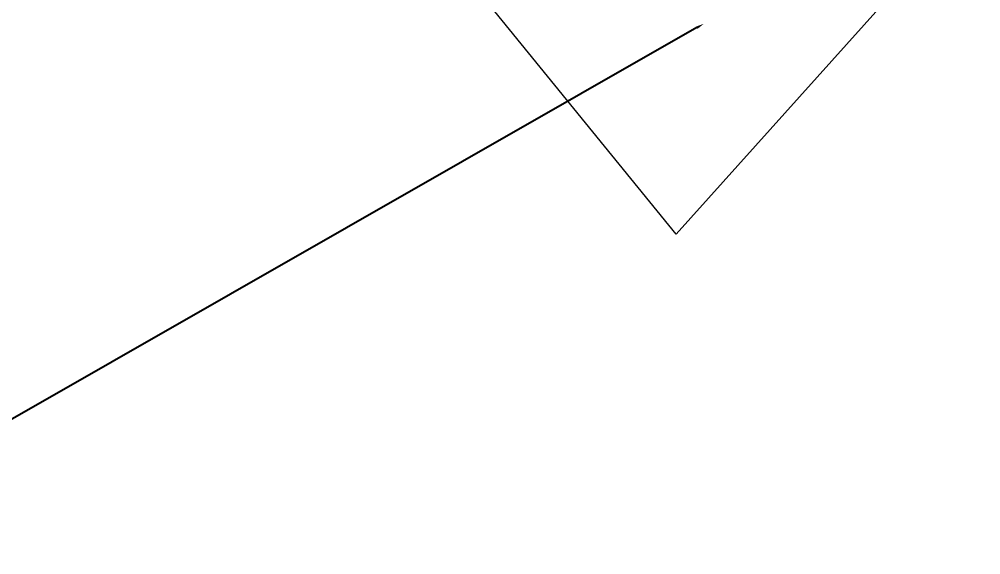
# Model space of a CAD drawing. Header units: inches. Extents: x 469863 to 470036, y 4349697 to 4349818.
# Drawn here: x 469962.31 to 469984.16, y 4349697.23 to 4349709.39 of the extents above; entities that cross this region are included whole.
import ezdxf
from ezdxf import colors
from ezdxf.entities.mleader import LeaderData, LeaderLine
from ezdxf.math import Vec2, Vec3

# ---------------------------------------------------------------- set-up
doc = ezdxf.new("R2010")
doc.units = ezdxf.units.IN
doc.header["$MEASUREMENT"] = 0
doc.styles.get("Standard").update_dxf_attribs({"font": 'arial.ttf'})

msp = doc.modelspace()

# ---------------------------------------------------------------- linework, layer by layer
at = {"color": 7, "linetype": 'Continuous', "lineweight": 0, "elevation": 3961.273}
msp.add_lwpolyline([(469981.947, 4349715.99), (469984.157, 4349711.951), (469981.841, 4349709.635), (469977.233, 4349704.511), (469972.847, 4349709.899), (469978.678, 4349712.456), (469981.939, 4349715.99), (469984.157, 4349711.951), (469981.947, 4349715.99)], dxfattribs=at)

# ---------------------------------------------------------------- leaders
ml = msp.add_multileader_mtext('Standard')
ml.set_content('{\\f宋体|b0|i0|c134|p2;空白缺工程区域，取剥离样结果出来后，在进行空白区域施工}', color=256)
ml.set_leader_properties()
ml.build(insert=Vec2(0, 0))
ml.multileader.update_dxf_attribs({"dogleg_length": 0.36, "arrow_head_size": 0.18})
ctx = ml.context
ctx.base_point, ctx.char_height, ctx.arrow_head_size, ctx.landing_gap_size, ctx.plane_origin = Vec3(469863.349, 4349699.076), 2.5, 0.18, 0.09, Vec3(469977.865, 4349709.287)
notes = []
notes.append((ctx, [(0, (1, 1, 0), (469959.979, 4349699.076), (-1, 0), 0.36, [(0, [(469977.865, 4349709.287)], 256, [])])]))
ctx.mtext.insert, ctx.mtext.flow_direction = Vec3(469863.439, 4349700.507), 5
for ctx, leaders in notes:
    for number, flags, end, landing, length, lines in leaders:
        leader = LeaderData()
        leader.index, (leader.has_last_leader_line, leader.has_dogleg_vector, leader.attachment_direction) = number, flags
        leader.last_leader_point, leader.dogleg_vector, leader.dogleg_length = Vec3(end), Vec3(landing), length
        for number, points, colour, breaks in lines:
            line = LeaderLine()
            line.index, line.vertices, line.color, line.breaks = number, Vec3.list(points), colors.encode_raw_color(colour), breaks
            leader.lines.append(line)
        ctx.leaders.append(leader)

doc.saveas('drawing.dxf')
